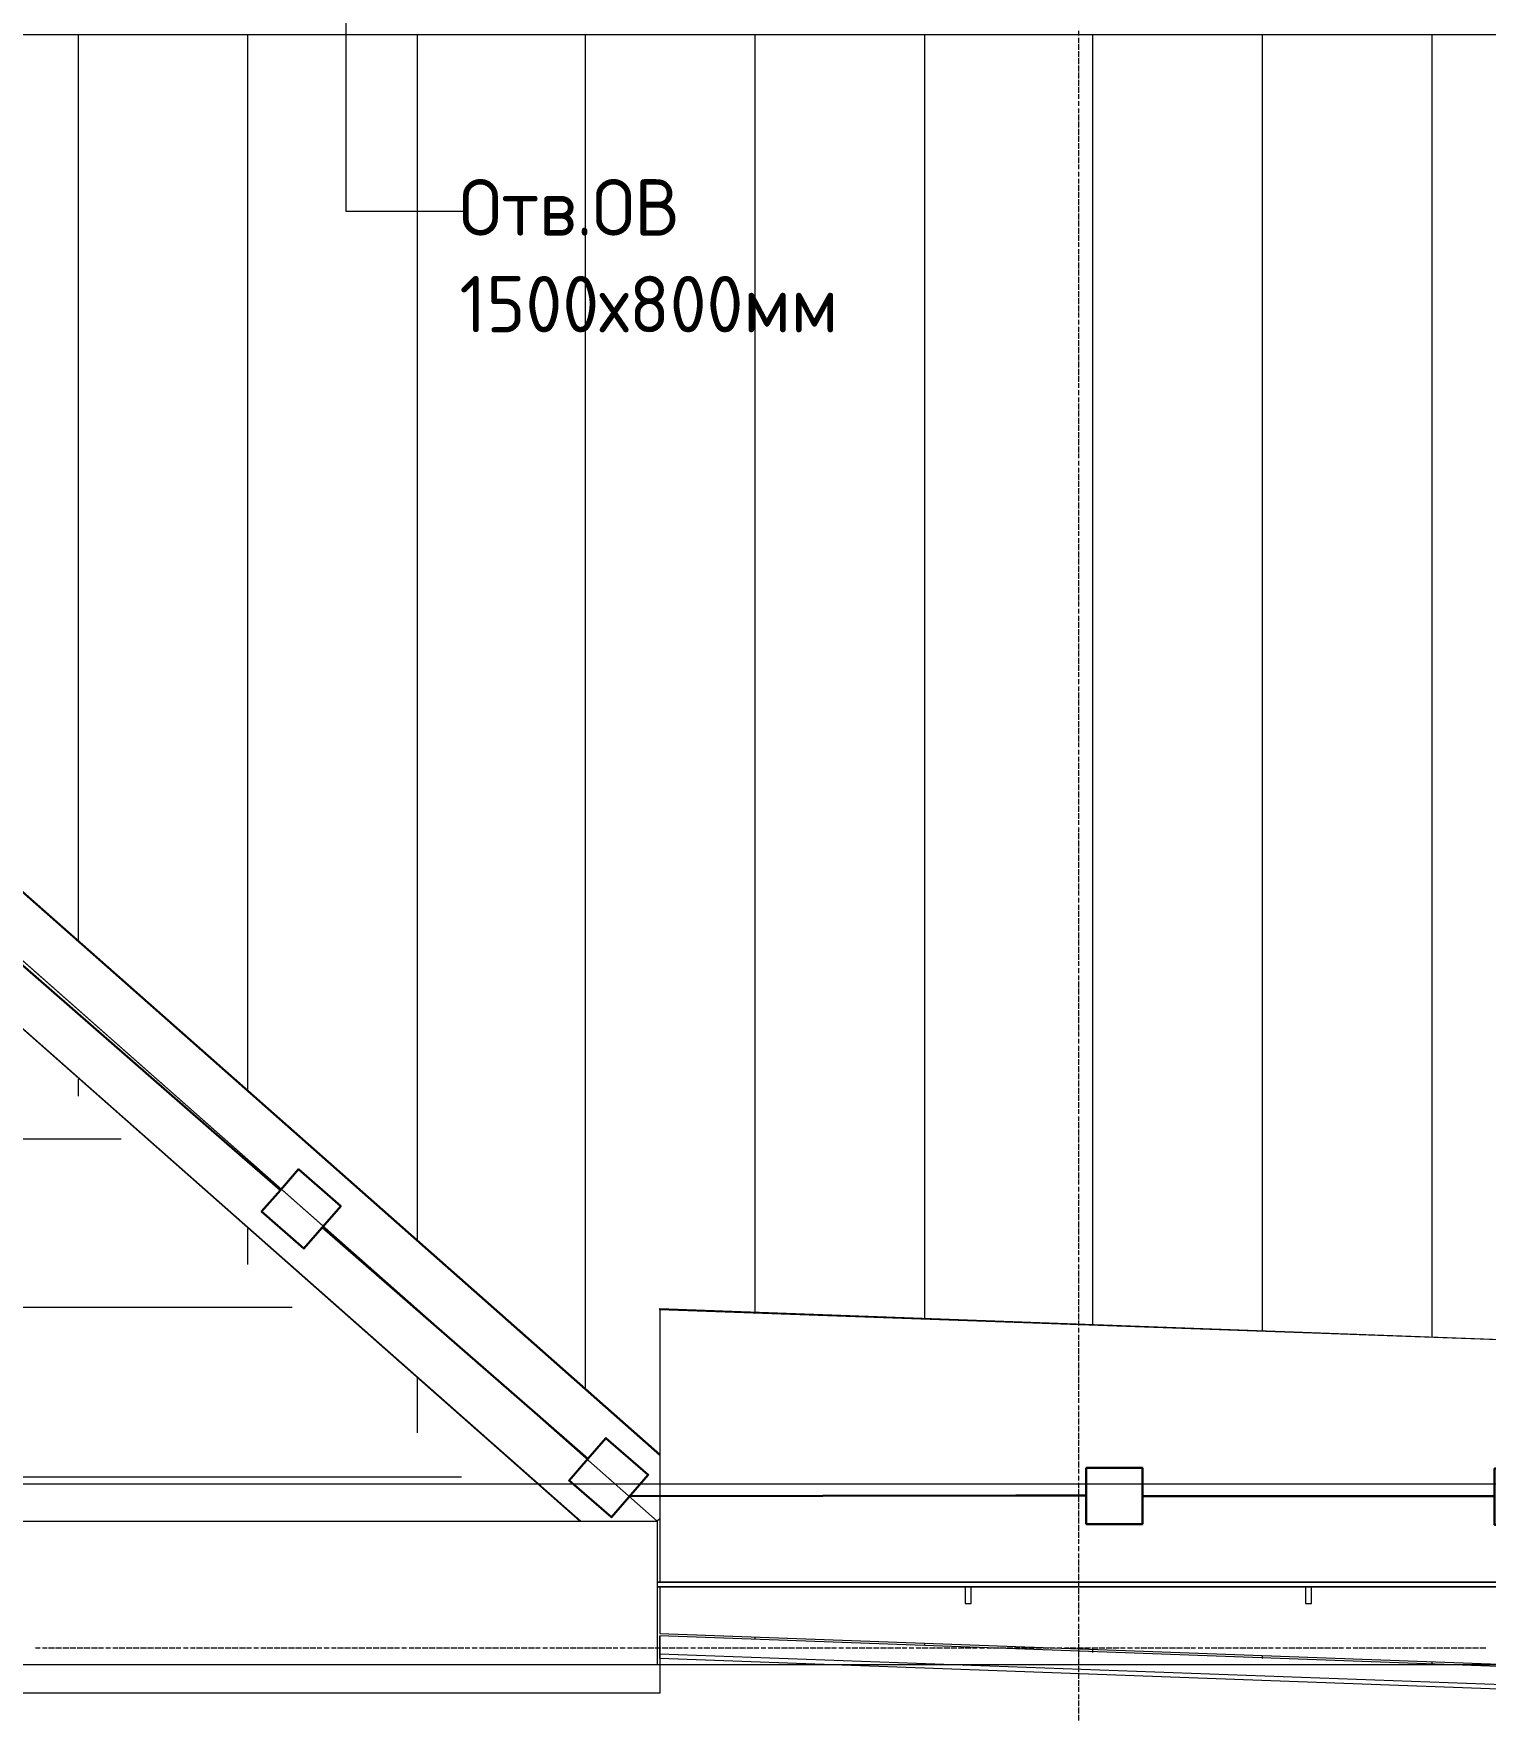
# Model space of a CAD drawing. Header units: millimetres. Extents: x -42533 to 645315, y 3457 to 82611.
# Drawn here: x 570526 to 575676, y 13611 to 19596 of the extents above; entities that cross this region are included whole.
import ezdxf

# ---------------------------------------------------------------- set-up
doc = ezdxf.new("R2010")
doc.units = ezdxf.units.MM
for name, color, linetype, true_color in [('PDF _!ЭОМ.Молниезащита', 7, 'Continuous', 0x954a95), ('PDF _Аннотация', 7, 'Continuous', 0xbababa), ('PDF _Антураж', 7, 'Continuous', 0xbababa), ('PDF _Крыша штриховка', 7, 'Continuous', 0xbababa), ('PDF _Обобщенные модели', 7, 'Continuous', 0xbababa), ('PDF _Ограждение', 7, 'Continuous', 0xbababa), ('PDF _Оси', 7, 'Continuous', 0xbababa), ('PDF _Стены внутренние', 7, 'Continuous', 0xbababa)]:
    doc.layers.add(name, color=color, linetype=linetype, true_color=true_color)
doc.layers.add('PDF _Линии', color=7, linetype='Continuous')
doc.layers.add('PDF _Текст', color=7, linetype='Continuous')
doc.styles.add('PDF GOST Common', font='GOST_Common.ttf')

msp = doc.modelspace()

# ---------------------------------------------------------------- linework, layer by layer
at = {"layer": 'PDF _!ЭОМ.Молниезащита', "color": 5, "lineweight": 30}
for points in [[(570458.8, 16315.4), (571212.6, 15659), (571401, 15494.9), (571465, 15568.3), (571615.1, 15437.6), (571484.4, 15287.5), (571334.2, 15418.2), (571401, 15494.9)], [(571549.7, 15362.5), (572303.5, 14706.1), (572491.9, 14541.9), (572555.9, 14615.4), (572706, 14484.7), (572575.3, 14334.6), (572425.2, 14465.3), (572491.9, 14541.9)], [(572640.6, 14409.6), (574010.4, 14411.8), (574260.3, 14411.8), (574260.3, 14509.2), (574459.3, 14509.2), (574459.3, 14310.1), (574260.3, 14310.1), (574260.3, 14411.8)], [(574459.3, 14409.6), (575458.9, 14409.6), (575708.8, 14409.6), (575708.8, 14507.1), (575907.8, 14507.1), (575907.8, 14308), (575708.8, 14308), (575708.8, 14409.6)]]:
    msp.add_lwpolyline(points, dxfattribs=at)
at = {"layer": 'PDF _!ЭОМ.Молниезащита', "color": 116, "lineweight": 30, "true_color": 0x136734}
msp.add_circle((567904.4, 20845.7), 12246.5, dxfattribs=at)
at = {"layer": 'PDF _!ЭОМ.Молниезащита', "lineweight": 13}
msp.add_arc((567008.4, 20453.1), 17757.8, 299.14304, 50.43064, dxfattribs=at)
at = {"layer": 'PDF _!ЭОМ.Молниезащита', "lineweight": 30}
msp.add_arc((599431.9, -25184.2), 43378.4, 98.91182, 124.50339, dxfattribs=at)
at = {"layer": 'PDF _Аннотация', "color": 8, "lineweight": 9}
msp.add_lwpolyline([(571632.7, 19784), (571632.7, 18966.6), (572056.2, 18966.6)], dxfattribs=at)
at = {"layer": 'PDF _Антураж', "color": 8, "lineweight": 18}
for points in [[(572746.6, 15070), (572746.6, 15074.3), (577147.1, 14913.3), (572746.6, 15070), (572746.6, 14104.4)], [(572746.6, 14087.4), (572746.6, 13922.3), (579256.3, 13685.1), (579286, 13507.2), (579510.4, 13507.2), (579540.1, 13689.3), (584770.7, 13884.1)], [(579252.1, 13676.6), (572746.6, 13913.8), (572746.6, 13905.3), (572746.6, 13901.1), (572746.6, 13905.3), (572746.6, 13846), (572746.6, 13841.8), (572746.6, 13846), (572746.6, 13837.5), (572746.6, 13833.3), (572746.6, 13850.3), (579252.1, 13613.1)], [(572746.6, 13850.3), (572746.6, 13913.8)], [(569798.8, 13812.1), (572746.6, 13812.1)]]:
    msp.add_lwpolyline(points, dxfattribs=at)
at = {"layer": 'PDF _Крыша штриховка', "color": 8, "lineweight": 9}
for points in [[(570684, 16374.5), (570684, 19593.4)], [(571285.4, 15845.1), (571285.4, 19593.4)], [(571886.8, 15315.7), (571886.8, 19593.4)], [(572484, 14786.3), (572484, 19593.4)], [(573085.4, 15061.6), (573085.4, 19593.4)], [(573686.8, 15040.4), (573686.8, 19593.4)], [(574284, 15019.2), (574284, 19593.4)], [(574885.4, 14998), (574885.4, 19593.4)], [(575486.9, 14972.6), (575486.9, 19593.4)], [(570684, 15828.2), (570684, 15887.5)], [(570836.4, 15675.7), (568024.2, 15675.7)], [(571285.4, 15231), (571285.4, 15358)], [(571442.1, 15078.5), (568024.2, 15078.5)], [(571886.8, 14633.8), (571886.8, 14828.6)], [(572043.5, 14477.1), (568024.2, 14477.1)], [(573085.4, 13901.1), (573085.4, 13909.6)], [(573686.8, 13879.9), (573686.8, 13888.4)], [(574284, 13854.5), (574284, 13867.2)], [(574885.4, 13833.3), (574885.4, 13841.8)], [(575486.9, 13812.1), (575486.9, 13820.6)]]:
    msp.add_lwpolyline(points, dxfattribs=at)
at = {"layer": 'PDF _Линии', "color": 8, "lineweight": 9}
for points in [[(553827.3, 24730.9), (582318.5, 24654.6), (582229.5, 32125.8), (589577.9, 32125.8), (589577.9, 54975.5), (598506, 54975.5), (598785.5, 20686.1), (592369, 20686.1), (592432.5, 12524.6), (585626.3, 12571.2), (585592.4, 14451.7), (550752.4, 14451.7), (550752.4, 12478), (543802.2, 12478), (543764.1, 20783.5), (537415.3, 20800.5), (537356, 32655.2)], [(551514.8, 11838.5), (551514.8, 13812.1), (584931.7, 13812.1), (584969.8, 11825.8)]]:
    msp.add_lwpolyline(points, dxfattribs=at)
at = {"layer": 'PDF _Линии', "color": 8, "lineweight": 18}
msp.add_lwpolyline([(563064.6, 14320.4), (567901.3, 18589.6), (572738.1, 14320.4)], dxfattribs=at)
at = {"layer": 'PDF _Линии', "color": 8, "lineweight": 9}
msp.add_lwpolyline([(579256.3, 13566.5), (579252.1, 13596.1), (572746.6, 13833.3), (572746.6, 13710.5), (563064.6, 13710.5), (563064.6, 13820.6), (556859.8, 13604.6), (556851.3, 13566.5)], close=True, dxfattribs=at)
at = {"layer": 'PDF _Обобщенные модели', "color": 8, "lineweight": 18}
msp.add_lwpolyline([(559523.8, 19593.4), (588904.4, 19593.4)], dxfattribs=at)
at = {"layer": 'PDF _Ограждение', "color": 8, "lineweight": 9}
for points in [[(572746.6, 14553.3), (567901.3, 18831), (563043.4, 14544.9), (567901.3, 18835.3), (567901.3, 18831), (567901.3, 18598.1), (567901.3, 18831), (567901.3, 18835.3), (572746.6, 14557.6)], [(572746.6, 14328.8), (572738.1, 14320.4), (567964.9, 18534.6)], [(572462.8, 14320.4), (567901.3, 18348.2), (572467.1, 14320.4)], [(585101.1, 14087.4), (572738.1, 14087.4), (585101.1, 14087.4), (585304.4, 14087.4), (585304.4, 14104.4), (585101.1, 14104.4), (572738.1, 14104.4), (585101.1, 14104.4)]]:
    msp.add_lwpolyline(points, dxfattribs=at)
for points in [[(573852, 14028.1), (573852, 14066.3), (573852, 14087.4), (573830.8, 14087.4), (573830.8, 14066.3), (573830.8, 14028.1)], [(575059.1, 14028.1), (575059.1, 14066.3), (575059.1, 14087.4), (575037.9, 14087.4), (575037.9, 14066.3), (575037.9, 14028.1)]]:
    msp.add_lwpolyline(points, close=True, dxfattribs=at)
at = {"layer": 'PDF _Оси', "color": 8, "lineweight": 9}
for points in [[(574233.2, 19589.2), (574233.2, 19606.1)], [(574233.2, 19584.9), (574233.2, 19584.9)], [(574233.2, 19563.7), (574233.2, 19580.7)], [(574233.2, 19538.3), (574233.2, 19559.5)], [(574233.2, 19512.9), (574233.2, 19534.1)], [(574233.2, 19487.5), (574233.2, 19508.7)], [(574233.2, 19462.1), (574233.2, 19483.3)], [(574233.2, 19436.7), (574233.2, 19457.9)], [(574233.2, 19411.3), (574233.2, 19432.4)], [(574233.2, 19385.9), (574233.2, 19407)], [(574233.2, 19364.7), (574233.2, 19381.6)], [(574233.2, 19360.4), (574233.2, 19360.4)], [(574233.2, 19339.3), (574233.2, 19356.2)], [(574233.2, 19335), (574233.2, 19335)], [(574233.2, 19313.9), (574233.2, 19330.8)], [(574233.2, 19288.4), (574233.2, 19309.6)], [(574233.2, 19263), (574233.2, 19284.2)], [(574233.2, 19237.6), (574233.2, 19258.8)], [(574233.2, 19212.2), (574233.2, 19233.4)], [(574233.2, 19186.8), (574233.2, 19208)], [(574233.2, 19161.4), (574233.2, 19182.6)], [(574233.2, 19136), (574233.2, 19157.1)], [(574233.2, 19114.8), (574233.2, 19131.7)], [(574233.2, 19110.6), (574233.2, 19110.6)], [(574233.2, 19089.4), (574233.2, 19106.3)], [(574233.2, 19085.1), (574233.2, 19085.1)], [(574233.2, 19064), (574233.2, 19080.9)], [(574233.2, 19038.6), (574233.2, 19059.7)], [(574233.2, 19013.1), (574233.2, 19034.3)], [(574233.2, 18987.7), (574233.2, 19008.9)], [(574233.2, 18962.3), (574233.2, 18983.5)], [(574233.2, 18936.9), (574233.2, 18958.1)], [(574233.2, 18911.5), (574233.2, 18932.7)], [(574233.2, 18886.1), (574233.2, 18907.3)], [(574233.2, 18860.7), (574233.2, 18881.8)], [(574233.2, 18839.5), (574233.2, 18856.4)], [(574233.2, 18835.3), (574233.2, 18835.3)], [(574233.2, 18814.1), (574233.2, 18831)], [(574233.2, 18788.7), (574233.2, 18809.8)], [(574233.2, 18763.3), (574233.2, 18784.4)], [(574233.2, 18737.8), (574233.2, 18759)], [(574233.2, 18712.4), (574233.2, 18733.6)], [(574233.2, 18687), (574233.2, 18708.2)], [(574233.2, 18661.6), (574233.2, 18682.8)], [(574233.2, 18636.2), (574233.2, 18657.4)], [(574233.2, 18610.8), (574233.2, 18632)], [(574233.2, 18589.6), (574233.2, 18606.6)], [(574233.2, 18585.4), (574233.2, 18585.4)], [(574233.2, 18564.2), (574233.2, 18581.1)], [(574233.2, 18560), (574233.2, 18560)], [(574233.2, 18538.8), (574233.2, 18555.7)], [(574233.2, 18513.4), (574233.2, 18534.6)], [(574233.2, 18488), (574233.2, 18509.1)], [(574233.2, 18462.5), (574233.2, 18483.7)], [(574233.2, 18437.1), (574233.2, 18458.3)], [(574233.2, 18411.7), (574233.2, 18432.9)], [(574233.2, 18386.3), (574233.2, 18407.5)], [(574233.2, 18360.9), (574233.2, 18382.1)], [(574233.2, 18339.7), (574233.2, 18356.7)], [(574233.2, 18335.5), (574233.2, 18335.5)], [(574233.2, 18314.3), (574233.2, 18331.3)], [(574233.2, 18310.1), (574233.2, 18310.1)], [(574233.2, 18288.9), (574233.2, 18305.8)], [(574233.2, 18263.5), (574233.2, 18284.7)], [(574233.2, 18238.1), (574233.2, 18259.3)], [(574233.2, 18212.7), (574233.2, 18233.8)], [(574233.2, 18187.3), (574233.2, 18208.4)], [(574233.2, 18161.8), (574233.2, 18183)], [(574233.2, 18136.4), (574233.2, 18157.6)], [(574233.2, 18111), (574233.2, 18132.2)], [(574233.2, 18089.8), (574233.2, 18106.8)], [(574233.2, 18085.6), (574233.2, 18085.6)], [(574233.2, 18064.4), (574233.2, 18081.4)], [(574233.2, 18060.2), (574233.2, 18060.2)], [(574233.2, 18039), (574233.2, 18056)], [(574233.2, 18013.6), (574233.2, 18034.8)], [(574233.2, 17988.2), (574233.2, 18009.4)], [(574233.2, 17962.8), (574233.2, 17984)], [(574233.2, 17937.4), (574233.2, 17958.5)], [(574233.2, 17912), (574233.2, 17933.1)], [(574233.2, 17886.5), (574233.2, 17907.7)], [(574233.2, 17861.1), (574233.2, 17882.3)], [(574233.2, 17835.7), (574233.2, 17856.9)], [(574233.2, 17814.5), (574233.2, 17831.5)], [(574233.2, 17810.3), (574233.2, 17810.3)], [(574233.2, 17789.1), (574233.2, 17806.1)], [(574233.2, 17763.7), (574233.2, 17784.9)], [(574233.2, 17738.3), (574233.2, 17759.5)], [(574233.2, 17712.9), (574233.2, 17734.1)], [(574233.2, 17687.5), (574233.2, 17708.7)], [(574233.2, 17662.1), (574233.2, 17683.2)], [(574233.2, 17636.7), (574233.2, 17657.8)], [(574233.2, 17611.2), (574233.2, 17632.4)], [(574233.2, 17585.8), (574233.2, 17607)], [(574233.2, 17564.7), (574233.2, 17581.6)], [(574233.2, 17560.4), (574233.2, 17560.4)], [(574233.2, 17539.2), (574233.2, 17556.2)], [(574233.2, 17535), (574233.2, 17535)], [(574233.2, 17513.8), (574233.2, 17530.8)], [(574233.2, 17488.4), (574233.2, 17509.6)], [(574233.2, 17463), (574233.2, 17484.2)], [(574233.2, 17437.6), (574233.2, 17458.8)], [(574233.2, 17412.2), (574233.2, 17433.4)], [(574233.2, 17386.8), (574233.2, 17407.9)], [(574233.2, 17361.4), (574233.2, 17382.5)], [(574233.2, 17335.9), (574233.2, 17357.1)], [(574233.2, 17314.8), (574233.2, 17331.7)], [(574233.2, 17310.5), (574233.2, 17310.5)], [(574233.2, 17289.4), (574233.2, 17306.3)], [(574233.2, 17285.1), (574233.2, 17285.1)], [(574233.2, 17263.9), (574233.2, 17280.9)], [(574233.2, 17238.5), (574233.2, 17259.7)], [(574233.2, 17213.1), (574233.2, 17234.3)], [(574233.2, 17187.7), (574233.2, 17208.9)], [(574233.2, 17162.3), (574233.2, 17183.5)], [(574233.2, 17136.9), (574233.2, 17158.1)], [(574233.2, 17111.5), (574233.2, 17132.7)], [(574233.2, 17086.1), (574233.2, 17107.2)], [(574233.2, 17064.9), (574233.2, 17081.8)], [(574233.2, 17060.6), (574233.2, 17060.6)], [(574233.2, 17039.5), (574233.2, 17056.4)], [(574233.2, 17035.2), (574233.2, 17035.2)], [(574233.2, 17014.1), (574233.2, 17031)], [(574233.2, 16988.6), (574233.2, 17009.8)], [(574233.2, 16963.2), (574233.2, 16984.4)], [(574233.2, 16937.8), (574233.2, 16959)], [(574233.2, 16912.4), (574233.2, 16933.6)], [(574233.2, 16887), (574233.2, 16908.2)], [(574233.2, 16861.6), (574233.2, 16882.8)], [(574233.2, 16836.2), (574233.2, 16857.4)], [(574233.2, 16810.8), (574233.2, 16831.9)], [(574233.2, 16789.6), (574233.2, 16806.5)], [(574233.2, 16785.4), (574233.2, 16785.4)], [(574233.2, 16764.2), (574233.2, 16781.1)], [(574233.2, 16738.8), (574233.2, 16759.9)], [(574233.2, 16713.4), (574233.2, 16734.5)], [(574233.2, 16687.9), (574233.2, 16709.1)], [(574233.2, 16662.5), (574233.2, 16683.7)], [(574233.2, 16637.1), (574233.2, 16658.3)], [(574233.2, 16611.7), (574233.2, 16632.9)], [(574233.2, 16586.3), (574233.2, 16607.5)], [(574233.2, 16560.9), (574233.2, 16582.1)], [(574233.2, 16539.7), (574233.2, 16556.6)], [(574233.2, 16535.5), (574233.2, 16535.5)], [(574233.2, 16514.3), (574233.2, 16531.2)], [(574233.2, 16510.1), (574233.2, 16510.1)], [(574233.2, 16488.9), (574233.2, 16505.8)], [(574233.2, 16463.5), (574233.2, 16484.6)], [(574233.2, 16438.1), (574233.2, 16459.2)], [(574233.2, 16412.6), (574233.2, 16433.8)], [(574233.2, 16387.2), (574233.2, 16408.4)], [(574233.2, 16361.8), (574233.2, 16383)], [(574233.2, 16336.4), (574233.2, 16357.6)], [(574233.2, 16311), (574233.2, 16332.2)], [(574233.2, 16289.8), (574233.2, 16306.8)], [(574233.2, 16285.6), (574233.2, 16285.6)], [(574233.2, 16264.4), (574233.2, 16281.3)], [(574233.2, 16260.2), (574233.2, 16260.2)], [(574233.2, 16239), (574233.2, 16255.9)], [(574233.2, 16213.6), (574233.2, 16234.8)], [(574233.2, 16188.2), (574233.2, 16209.3)], [(574233.2, 16162.8), (574233.2, 16183.9)], [(574233.2, 16137.3), (574233.2, 16158.5)], [(574233.2, 16111.9), (574233.2, 16133.1)], [(574233.2, 16086.5), (574233.2, 16107.7)], [(574233.2, 16061.1), (574233.2, 16082.3)], [(574233.2, 16039.9), (574233.2, 16056.9)], [(574233.2, 16035.7), (574233.2, 16035.7)], [(574233.2, 16014.5), (574233.2, 16031.5)], [(574233.2, 16010.3), (574233.2, 16010.3)], [(574233.2, 15989.1), (574233.2, 16006)], [(574233.2, 15963.7), (574233.2, 15984.9)], [(574233.2, 15938.3), (574233.2, 15959.5)], [(574233.2, 15912.9), (574233.2, 15934)], [(574233.2, 15887.5), (574233.2, 15908.6)], [(574233.2, 15862), (574233.2, 15883.2)], [(574233.2, 15836.6), (574233.2, 15857.8)], [(574233.2, 15811.2), (574233.2, 15832.4)], [(574233.2, 15785.8), (574233.2, 15807)], [(574233.2, 15764.6), (574233.2, 15781.6)], [(574233.2, 15760.4), (574233.2, 15760.4)], [(574233.2, 15739.2), (574233.2, 15756.2)], [(574233.2, 15713.8), (574233.2, 15735)], [(574233.2, 15688.4), (574233.2, 15709.6)], [(574233.2, 15663), (574233.2, 15684.2)], [(574233.2, 15637.6), (574233.2, 15658.7)], [(574233.2, 15612.2), (574233.2, 15633.3)], [(574233.2, 15586.7), (574233.2, 15607.9)], [(574233.2, 15561.3), (574233.2, 15582.5)], [(574233.2, 15535.9), (574233.2, 15557.1)], [(574233.2, 15514.7), (574233.2, 15531.7)], [(574233.2, 15510.5), (574233.2, 15510.5)], [(574233.2, 15489.3), (574233.2, 15506.3)], [(574233.2, 15485.1), (574233.2, 15485.1)], [(574233.2, 15463.9), (574233.2, 15480.9)], [(574233.2, 15438.5), (574233.2, 15459.7)], [(574233.2, 15413.1), (574233.2, 15434.3)], [(574233.2, 15387.7), (574233.2, 15408.9)], [(574233.2, 15362.3), (574233.2, 15383.5)], [(574233.2, 15336.9), (574233.2, 15358)], [(574233.2, 15311.5), (574233.2, 15332.6)], [(574233.2, 15286), (574233.2, 15307.2)], [(574233.2, 15264.9), (574233.2, 15281.8)], [(574233.2, 15260.6), (574233.2, 15260.6)], [(574233.2, 15239.4), (574233.2, 15256.4)], [(574233.2, 15235.2), (574233.2, 15235.2)], [(574233.2, 15214), (574233.2, 15231)], [(574233.2, 15188.6), (574233.2, 15209.8)], [(574233.2, 15163.2), (574233.2, 15184.4)], [(574233.2, 15137.8), (574233.2, 15159)], [(574233.2, 15112.4), (574233.2, 15133.6)], [(574233.2, 15087), (574233.2, 15108.2)], [(574233.2, 15061.6), (574233.2, 15082.7)], [(574233.2, 15036.2), (574233.2, 15057.3)], [(574233.2, 15015), (574233.2, 15031.9)], [(574233.2, 15010.7), (574233.2, 15010.7)], [(574233.2, 14989.6), (574233.2, 15006.5)], [(574233.2, 14985.3), (574233.2, 14985.3)], [(574233.2, 14964.2), (574233.2, 14981.1)], [(574233.2, 14938.7), (574233.2, 14959.9)], [(574233.2, 14913.3), (574233.2, 14934.5)], [(574233.2, 14887.9), (574233.2, 14909.1)], [(574233.2, 14862.5), (574233.2, 14883.7)], [(574233.2, 14837.1), (574233.2, 14858.3)], [(574233.2, 14811.7), (574233.2, 14832.9)], [(574233.2, 14786.3), (574233.2, 14807.4)], [(574233.2, 14760.9), (574233.2, 14782)], [(574233.2, 14739.7), (574233.2, 14756.6)], [(574233.2, 14735.4), (574233.2, 14735.4)], [(574233.2, 14714.3), (574233.2, 14731.2)], [(574233.2, 14688.9), (574233.2, 14710)], [(574233.2, 14663.4), (574233.2, 14684.6)], [(574233.2, 14638), (574233.2, 14659.2)], [(574233.2, 14612.6), (574233.2, 14633.8)], [(574233.2, 14587.2), (574233.2, 14608.4)], [(574233.2, 14561.8), (574233.2, 14583)], [(574233.2, 14536.4), (574233.2, 14557.6)], [(574233.2, 14511), (574233.2, 14532.1)], [(574233.2, 14489.8), (574233.2, 14506.7)], [(574233.2, 14485.6), (574233.2, 14485.6)], [(574233.2, 14464.4), (574233.2, 14481.3)], [(574233.2, 14460.1), (574233.2, 14460.1)], [(574233.2, 14439), (574233.2, 14455.9)], [(574233.2, 14413.6), (574233.2, 14434.7)], [(574233.2, 14388.1), (574233.2, 14409.3)], [(574233.2, 14362.7), (574233.2, 14383.9)], [(574233.2, 14337.3), (574233.2, 14358.5)], [(574233.2, 14311.9), (574233.2, 14333.1)], [(574233.2, 14286.5), (574233.2, 14307.7)], [(574233.2, 14261.1), (574233.2, 14282.3)], [(574233.2, 14239.9), (574233.2, 14256.8)], [(574233.2, 14235.7), (574233.2, 14235.7)], [(574233.2, 14214.5), (574233.2, 14231.4)], [(574233.2, 14210.3), (574233.2, 14210.3)], [(574233.2, 14189.1), (574233.2, 14206)], [(574233.2, 14163.7), (574233.2, 14184.8)], [(574233.2, 14138.3), (574233.2, 14159.4)], [(574233.2, 14112.8), (574233.2, 14134)], [(574233.2, 14087.4), (574233.2, 14108.6)], [(574233.2, 14062), (574233.2, 14083.2)], [(574233.2, 14036.6), (574233.2, 14057.8)], [(574233.2, 14011.2), (574233.2, 14032.4)], [(574233.2, 13990), (574233.2, 14007)], [(574233.2, 13985.8), (574233.2, 13985.8)], [(574233.2, 13964.6), (574233.2, 13981.6)], [(574233.2, 13960.4), (574233.2, 13960.4)], [(574233.2, 13939.2), (574233.2, 13956.1)], [(574233.2, 13913.8), (574233.2, 13935)], [(574233.2, 13888.4), (574233.2, 13909.6)], [(570527.3, 13871.4), (570527.3, 13871.4)], [(570531.5, 13871.4), (570548.4, 13871.4)], [(570552.7, 13871.4), (570552.7, 13871.4)], [(570556.9, 13871.4), (570573.9, 13871.4)], [(570578.1, 13871.4), (570599.3, 13871.4)], [(570603.5, 13871.4), (570624.7, 13871.4)], [(570628.9, 13871.4), (570650.1, 13871.4)], [(570654.3, 13871.4), (570675.5, 13871.4)], [(570679.7, 13871.4), (570700.9, 13871.4)], [(570705.1, 13871.4), (570726.3, 13871.4)], [(570730.6, 13871.4), (570751.7, 13871.4)], [(570756, 13871.4), (570772.9, 13871.4)], [(570777.1, 13871.4), (570777.1, 13871.4)], [(570781.4, 13871.4), (570798.3, 13871.4)], [(570802.6, 13871.4), (570802.6, 13871.4)], [(570806.8, 13871.4), (570823.7, 13871.4)], [(570828, 13871.4), (570849.1, 13871.4)], [(570853.4, 13871.4), (570874.6, 13871.4)], [(570878.8, 13871.4), (570900, 13871.4)], [(570904.2, 13871.4), (570925.4, 13871.4)], [(570929.6, 13871.4), (570950.8, 13871.4)], [(570955, 13871.4), (570976.2, 13871.4)], [(570980.4, 13871.4), (571001.6, 13871.4)], [(571005.9, 13871.4), (571027, 13871.4)], [(571031.3, 13871.4), (571048.2, 13871.4)], [(571052.4, 13871.4), (571052.4, 13871.4)], [(571056.7, 13871.4), (571073.6, 13871.4)], [(571077.9, 13871.4), (571077.9, 13871.4)], [(571082.1, 13871.4), (571099, 13871.4)], [(571103.3, 13871.4), (571124.4, 13871.4)], [(571128.7, 13871.4), (571149.9, 13871.4)], [(571154.1, 13871.4), (571175.3, 13871.4)], [(571179.5, 13871.4), (571200.7, 13871.4)], [(571204.9, 13871.4), (571226.1, 13871.4)], [(571230.3, 13871.4), (571251.5, 13871.4)], [(571255.7, 13871.4), (571276.9, 13871.4)], [(571281.2, 13871.4), (571298.1, 13871.4)], [(571302.3, 13871.4), (571302.3, 13871.4)], [(571306.6, 13871.4), (571323.5, 13871.4)], [(571327.7, 13871.4), (571327.7, 13871.4)], [(571332, 13871.4), (571348.9, 13871.4)], [(571353.2, 13871.4), (571374.3, 13871.4)], [(571378.6, 13871.4), (571399.7, 13871.4)], [(571404, 13871.4), (571425.2, 13871.4)], [(571429.4, 13871.4), (571450.6, 13871.4)], [(571454.8, 13871.4), (571476, 13871.4)], [(571480.2, 13871.4), (571501.4, 13871.4)], [(571505.6, 13871.4), (571526.8, 13871.4)], [(571531, 13871.4), (571548, 13871.4)], [(571552.2, 13871.4), (571552.2, 13871.4)], [(571556.5, 13871.4), (571573.4, 13871.4)], [(571577.6, 13871.4), (571577.6, 13871.4)], [(571581.9, 13871.4), (571598.8, 13871.4)], [(571603, 13871.4), (571624.2, 13871.4)], [(571628.5, 13871.4), (571649.6, 13871.4)], [(571653.9, 13871.4), (571675, 13871.4)], [(571679.3, 13871.4), (571700.5, 13871.4)], [(571704.7, 13871.4), (571725.9, 13871.4)], [(571730.1, 13871.4), (571751.3, 13871.4)], [(571755.5, 13871.4), (571776.7, 13871.4)], [(571780.9, 13871.4), (571802.1, 13871.4)], [(571806.3, 13871.4), (571823.3, 13871.4)], [(571827.5, 13871.4), (571827.5, 13871.4)], [(571831.8, 13871.4), (571848.7, 13871.4)], [(571852.9, 13871.4), (571852.9, 13871.4)], [(571857.2, 13871.4), (571874.1, 13871.4)], [(571878.3, 13871.4), (571899.5, 13871.4)], [(571903.8, 13871.4), (571924.9, 13871.4)], [(571929.2, 13871.4), (571950.3, 13871.4)], [(571954.6, 13871.4), (571975.8, 13871.4)], [(571980, 13871.4), (572001.2, 13871.4)], [(572005.4, 13871.4), (572026.6, 13871.4)], [(572030.8, 13871.4), (572052, 13871.4)], [(572056.2, 13871.4), (572073.2, 13871.4)], [(572077.4, 13871.4), (572077.4, 13871.4)], [(572081.6, 13871.4), (572098.6, 13871.4)], [(572102.8, 13871.4), (572102.8, 13871.4)], [(572107, 13871.4), (572124, 13871.4)], [(572128.2, 13871.4), (572149.4, 13871.4)], [(572153.6, 13871.4), (572174.8, 13871.4)], [(572179, 13871.4), (572200.2, 13871.4)], [(572204.5, 13871.4), (572225.6, 13871.4)], [(572229.9, 13871.4), (572251, 13871.4)], [(572255.3, 13871.4), (572276.5, 13871.4)], [(572280.7, 13871.4), (572301.9, 13871.4)], [(572306.1, 13871.4), (572323.1, 13871.4)], [(572327.3, 13871.4), (572327.3, 13871.4)], [(572331.5, 13871.4), (572348.5, 13871.4)], [(572352.7, 13871.4), (572352.7, 13871.4)], [(572356.9, 13871.4), (572373.9, 13871.4)], [(572378.1, 13871.4), (572399.3, 13871.4)], [(572403.5, 13871.4), (572424.7, 13871.4)], [(572428.9, 13871.4), (572450.1, 13871.4)], [(572454.3, 13871.4), (572475.5, 13871.4)], [(572479.8, 13871.4), (572500.9, 13871.4)], [(572505.2, 13871.4), (572526.3, 13871.4)], [(572530.6, 13871.4), (572551.8, 13871.4)], [(572556, 13871.4), (572577.2, 13871.4)], [(572581.4, 13871.4), (572598.3, 13871.4)], [(572602.6, 13871.4), (572602.6, 13871.4)], [(572606.8, 13871.4), (572623.8, 13871.4)], [(572628, 13871.4), (572628, 13871.4)], [(572632.2, 13871.4), (572649.2, 13871.4)], [(572653.4, 13871.4), (572674.6, 13871.4)], [(572678.8, 13871.4), (572700, 13871.4)], [(572704.2, 13871.4), (572725.4, 13871.4)], [(572729.6, 13871.4), (572750.8, 13871.4)], [(572755.1, 13871.4), (572776.2, 13871.4)], [(572780.5, 13871.4), (572801.6, 13871.4)], [(572805.9, 13871.4), (572827.1, 13871.4)], [(572831.3, 13871.4), (572848.2, 13871.4)], [(572852.5, 13871.4), (572852.5, 13871.4)], [(572856.7, 13871.4), (572873.6, 13871.4)], [(572877.9, 13871.4), (572877.9, 13871.4)], [(572882.1, 13871.4), (572899.1, 13871.4)], [(572903.3, 13871.4), (572924.5, 13871.4)], [(572928.7, 13871.4), (572949.9, 13871.4)], [(572954.1, 13871.4), (572975.3, 13871.4)], [(572979.5, 13871.4), (573000.7, 13871.4)], [(573004.9, 13871.4), (573026.1, 13871.4)], [(573030.4, 13871.4), (573051.5, 13871.4)], [(573055.8, 13871.4), (573076.9, 13871.4)], [(573081.2, 13871.4), (573098.1, 13871.4)], [(573102.4, 13871.4), (573102.4, 13871.4)], [(573106.6, 13871.4), (573123.5, 13871.4)], [(573127.8, 13871.4), (573127.8, 13871.4)], [(573132, 13871.4), (573148.9, 13871.4)], [(573153.2, 13871.4), (573174.4, 13871.4)], [(573178.6, 13871.4), (573199.8, 13871.4)], [(573204, 13871.4), (573225.2, 13871.4)], [(573229.4, 13871.4), (573250.6, 13871.4)], [(573254.8, 13871.4), (573276, 13871.4)], [(573280.2, 13871.4), (573301.4, 13871.4)], [(573305.7, 13871.4), (573326.8, 13871.4)], [(573331.1, 13871.4), (573352.2, 13871.4)], [(573356.5, 13871.4), (573373.4, 13871.4)], [(573377.7, 13871.4), (573377.7, 13871.4)], [(573381.9, 13871.4), (573398.8, 13871.4)], [(573403.1, 13871.4), (573403.1, 13871.4)], [(573407.3, 13871.4), (573424.2, 13871.4)], [(573428.5, 13871.4), (573449.7, 13871.4)], [(573453.9, 13871.4), (573475.1, 13871.4)], [(573479.3, 13871.4), (573500.5, 13871.4)], [(573504.7, 13871.4), (573525.9, 13871.4)], [(573530.1, 13871.4), (573551.3, 13871.4)], [(573555.5, 13871.4), (573576.7, 13871.4)], [(573580.9, 13871.4), (573602.1, 13871.4)], [(573606.4, 13871.4), (573623.3, 13871.4)], [(573627.5, 13871.4), (573627.5, 13871.4)], [(573631.8, 13871.4), (573648.7, 13871.4)], [(573653, 13871.4), (573653, 13871.4)], [(573657.2, 13871.4), (573674.1, 13871.4)], [(573678.4, 13871.4), (573699.5, 13871.4)], [(573703.8, 13871.4), (573725, 13871.4)], [(573729.2, 13871.4), (573750.4, 13871.4)], [(573754.6, 13871.4), (573775.8, 13871.4)], [(573780, 13871.4), (573801.2, 13871.4)], [(573805.4, 13871.4), (573826.6, 13871.4)], [(573830.8, 13871.4), (573852, 13871.4)], [(573856.2, 13871.4), (573873.2, 13871.4)], [(573877.4, 13871.4), (573877.4, 13871.4)], [(573881.7, 13871.4), (573898.6, 13871.4)], [(573902.8, 13871.4), (573902.8, 13871.4)], [(573907.1, 13871.4), (573924, 13871.4)], [(573928.2, 13871.4), (573949.4, 13871.4)], [(573953.7, 13871.4), (573974.8, 13871.4)], [(573979.1, 13871.4), (574000.2, 13871.4)], [(574004.5, 13871.4), (574025.7, 13871.4)], [(574029.9, 13871.4), (574051.1, 13871.4)], [(574055.3, 13871.4), (574076.5, 13871.4)], [(574080.7, 13871.4), (574101.9, 13871.4)], [(574106.1, 13871.4), (574127.3, 13871.4)], [(574131.5, 13871.4), (574148.5, 13871.4)], [(574152.7, 13871.4), (574152.7, 13871.4)], [(574157, 13871.4), (574173.9, 13871.4)], [(574178.1, 13871.4), (574178.1, 13871.4)], [(574182.4, 13871.4), (574199.3, 13871.4)], [(574203.5, 13871.4), (574224.7, 13871.4)], [(574229, 13871.4), (574250.1, 13871.4)], [(574233.2, 13863), (574233.2, 13884.1)], [(574233.2, 13837.5), (574233.2, 13858.7)], [(574233.2, 13812.1), (574233.2, 13833.3)], [(574254.4, 13871.4), (574275.5, 13871.4)], [(574279.8, 13871.4), (574301, 13871.4)], [(574305.2, 13871.4), (574326.4, 13871.4)], [(574330.6, 13871.4), (574351.8, 13871.4)], [(574356, 13871.4), (574377.2, 13871.4)], [(574381.4, 13871.4), (574398.4, 13871.4)], [(574402.6, 13871.4), (574402.6, 13871.4)], [(574406.8, 13871.4), (574423.8, 13871.4)], [(574428, 13871.4), (574428, 13871.4)], [(574432.3, 13871.4), (574449.2, 13871.4)], [(574453.4, 13871.4), (574474.6, 13871.4)], [(574478.8, 13871.4), (574500, 13871.4)], [(574504.3, 13871.4), (574525.4, 13871.4)], [(574529.7, 13871.4), (574550.8, 13871.4)], [(574555.1, 13871.4), (574576.3, 13871.4)], [(574580.5, 13871.4), (574601.7, 13871.4)], [(574605.9, 13871.4), (574627.1, 13871.4)], [(574631.3, 13871.4), (574648.3, 13871.4)], [(574652.5, 13871.4), (574652.5, 13871.4)], [(574656.7, 13871.4), (574673.7, 13871.4)], [(574677.9, 13871.4), (574677.9, 13871.4)], [(574682.1, 13871.4), (574699.1, 13871.4)], [(574703.3, 13871.4), (574724.5, 13871.4)], [(574728.7, 13871.4), (574749.9, 13871.4)], [(574754.1, 13871.4), (574775.3, 13871.4)], [(574779.6, 13871.4), (574800.7, 13871.4)], [(574805, 13871.4), (574826.1, 13871.4)], [(574830.4, 13871.4), (574851.6, 13871.4)], [(574855.8, 13871.4), (574877, 13871.4)], [(574881.2, 13871.4), (574902.4, 13871.4)], [(574906.6, 13871.4), (574923.6, 13871.4)], [(574927.8, 13871.4), (574927.8, 13871.4)], [(574932, 13871.4), (574949, 13871.4)], [(574953.2, 13871.4), (574953.2, 13871.4)], [(574957.4, 13871.4), (574974.4, 13871.4)], [(574978.6, 13871.4), (574999.8, 13871.4)], [(575004, 13871.4), (575025.2, 13871.4)], [(575029.4, 13871.4), (575050.6, 13871.4)], [(575054.9, 13871.4), (575076, 13871.4)], [(575080.3, 13871.4), (575101.4, 13871.4)], [(575105.7, 13871.4), (575126.9, 13871.4)], [(575131.1, 13871.4), (575152.3, 13871.4)], [(575156.5, 13871.4), (575173.4, 13871.4)], [(575177.7, 13871.4), (575177.7, 13871.4)], [(575181.9, 13871.4), (575198.9, 13871.4)], [(575203.1, 13871.4), (575203.1, 13871.4)], [(575207.3, 13871.4), (575224.3, 13871.4)], [(575228.5, 13871.4), (575249.7, 13871.4)], [(575253.9, 13871.4), (575275.1, 13871.4)], [(575279.3, 13871.4), (575300.5, 13871.4)], [(575304.7, 13871.4), (575325.9, 13871.4)], [(575330.1, 13871.4), (575351.3, 13871.4)], [(575355.6, 13871.4), (575376.7, 13871.4)], [(575381, 13871.4), (575402.1, 13871.4)], [(575406.4, 13871.4), (575423.3, 13871.4)], [(575427.6, 13871.4), (575427.6, 13871.4)], [(575431.8, 13871.4), (575448.7, 13871.4)], [(575453, 13871.4), (575453, 13871.4)], [(575457.2, 13871.4), (575474.1, 13871.4)], [(575478.4, 13871.4), (575499.6, 13871.4)], [(575503.8, 13871.4), (575525, 13871.4)], [(575529.2, 13871.4), (575550.4, 13871.4)], [(575554.6, 13871.4), (575575.8, 13871.4)], [(575580, 13871.4), (575601.2, 13871.4)], [(575605.4, 13871.4), (575626.6, 13871.4)], [(575630.9, 13871.4), (575652, 13871.4)], [(575656.3, 13871.4), (575677.4, 13871.4)], [(574233.2, 13786.7), (574233.2, 13807.9)], [(574233.2, 13761.3), (574233.2, 13782.5)], [(574233.2, 13735.9), (574233.2, 13757.1)], [(574233.2, 13714.7), (574233.2, 13731.7)], [(574233.2, 13710.5), (574233.2, 13710.5)], [(574233.2, 13689.3), (574233.2, 13706.3)], [(574233.2, 13663.9), (574233.2, 13685.1)], [(574233.2, 13638.5), (574233.2, 13659.7)], [(574233.2, 13613.1), (574233.2, 13634.3)]]:
    msp.add_lwpolyline(points, dxfattribs=at)
at = {"layer": 'PDF _Стены внутренние', "lineweight": 18}
msp.add_lwpolyline([(563064.6, 13820.6), (563064.6, 14320.4), (572738.1, 14320.4), (572738.1, 13812.1)], dxfattribs=at)

# ---------------------------------------------------------------- texts
at = {"layer": 'PDF _Текст', "color": 7, "char_height": 200.02, "attachment_point": 4, "style": 'PDF GOST Common'}
for s, insert in [('Отв.ОВ', (572036.1, 18979.7)), ('1500х800мм', (572036.1, 18636.6))]:
    msp.add_mtext(s, dxfattribs=dict(at, insert=insert))

doc.saveas('drawing.dxf')
